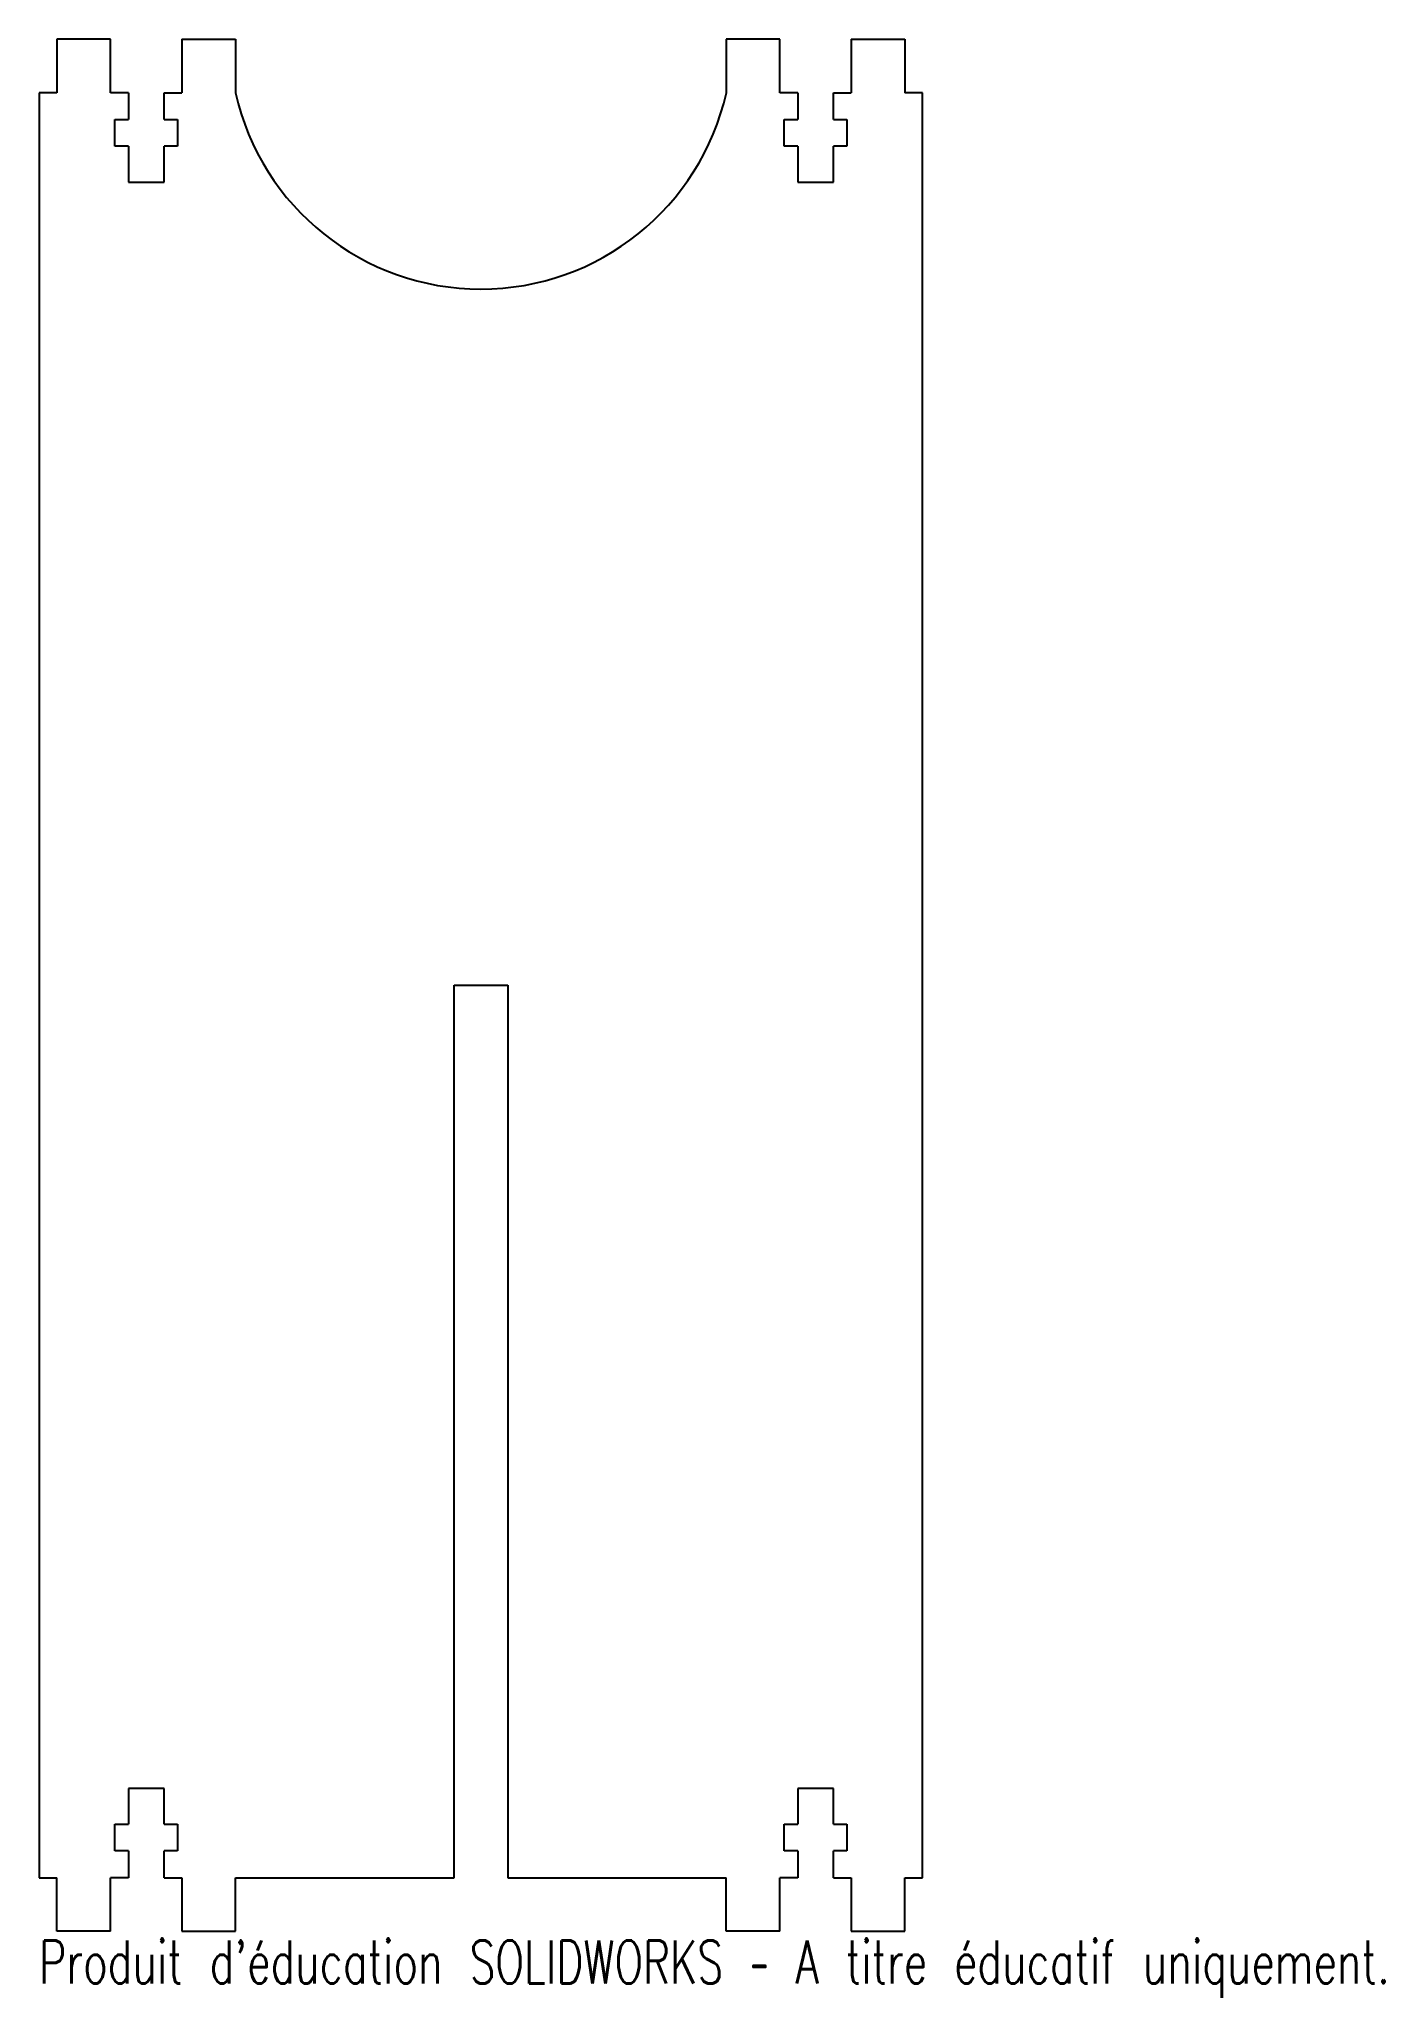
# Model space of a CAD drawing. Header units: millimetres. Extents: x -43 to 108, y -174 to 45.
import ezdxf

# ---------------------------------------------------------------- set-up
doc = ezdxf.new("R2010")
doc.units = ezdxf.units.MM
doc.styles.add('SLDTEXTSTYLE0', font='TXT', dxfattribs={"width": 0.7, "bigfont": 'bigfont'})

msp = doc.modelspace()

# ---------------------------------------------------------------- linework, layer by layer
at = {"color": 7, "linetype": 'Continuous', "lineweight": 25}
for p, q in [((-34.64, 45.05), (-40.64, 45.05)), ((-40.64, 45.05), (-40.64, 39.05)), ((-34.64, 39.05), (-34.64, 45.05)), ((-26.64, 45.05), (-20.64, 45.05)), ((-26.64, 45.05), (-26.64, 39.05)), ((-20.64, 45.05), (-20.64, 39.05)), ((40.36, 45.05), (34.36, 45.05)), ((34.36, 45.05), (34.36, 39.05)), ((40.36, 39.05), (40.36, 45.05)), ((48.36, 45.05), (54.36, 45.05)), ((48.36, 45.05), (48.36, 39.05)), ((54.36, 45.05), (54.36, 39.05)), ((-40.64, 39.05), (-42.64, 39.05)), ((-42.64, 39.05), (-42.64, -160.95)), ((-32.64, 39.05), (-34.64, 39.05)), ((-32.64, 39.05), (-32.64, 36.05)), ((-28.64, 39.05), (-26.64, 39.05)), ((-28.64, 36.05), (-28.64, 39.05)), ((42.36, 39.05), (40.36, 39.05)), ((42.36, 39.05), (42.36, 36.05)), ((46.36, 39.05), (48.36, 39.05)), ((46.36, 36.05), (46.36, 39.05)), ((56.36, 39.05), (54.36, 39.05)), ((56.36, -160.95), (56.36, 39.05)), ((-34.14, 33.05), (-34.14, 36.05)), ((-34.14, 36.05), (-32.64, 36.05)), ((-28.64, 36.05), (-27.14, 36.05)), ((-27.14, 36.05), (-27.14, 33.05)), ((40.86, 33.05), (40.86, 36.05)), ((40.86, 36.05), (42.36, 36.05)), ((46.36, 36.05), (47.86, 36.05)), ((47.86, 36.05), (47.86, 33.05)), ((-32.64, 33.05), (-34.14, 33.05)), ((-32.64, 33.05), (-32.64, 29.05)), ((-27.14, 33.05), (-28.64, 33.05)), ((-28.64, 29.05), (-28.64, 33.05)), ((42.36, 33.05), (40.86, 33.05)), ((42.36, 33.05), (42.36, 29.05)), ((47.86, 33.05), (46.36, 33.05)), ((46.36, 29.05), (46.36, 33.05)), ((-32.64, 29.05), (-28.64, 29.05)), ((42.36, 29.05), (46.36, 29.05)), ((3.86, -160.95), (3.86, -60.95)), ((3.86, -60.95), (9.86, -60.95)), ((9.86, -60.95), (9.86, -160.95)), ((-32.64, -150.95), (-32.64, -154.95)), ((-28.64, -150.95), (-32.64, -150.95)), ((-28.64, -154.95), (-28.64, -150.95)), ((42.36, -150.95), (42.36, -154.95)), ((46.36, -150.95), (42.36, -150.95)), ((46.36, -154.95), (46.36, -150.95)), ((-34.14, -157.95), (-34.14, -154.95)), ((-34.14, -154.95), (-32.64, -154.95)), ((-28.64, -154.95), (-27.14, -154.95)), ((-27.14, -154.95), (-27.14, -157.95)), ((40.86, -157.95), (40.86, -154.95)), ((40.86, -154.95), (42.36, -154.95)), ((46.36, -154.95), (47.86, -154.95)), ((47.86, -154.95), (47.86, -157.95)), ((-32.64, -157.95), (-34.14, -157.95)), ((-32.64, -157.95), (-32.64, -160.95)), ((-27.14, -157.95), (-28.64, -157.95)), ((-28.64, -160.95), (-28.64, -157.95)), ((42.36, -157.95), (40.86, -157.95)), ((42.36, -157.95), (42.36, -160.95)), ((47.86, -157.95), (46.36, -157.95)), ((46.36, -160.95), (46.36, -157.95)), ((-42.64, -160.95), (-40.64, -160.95)), ((-40.64, -166.95), (-40.64, -160.95)), ((-34.64, -166.95), (-34.64, -160.95)), ((-32.64, -160.95), (-34.64, -160.95)), ((-28.64, -160.95), (-26.64, -160.95)), ((-26.64, -160.95), (-26.64, -166.95)), ((-20.64, -166.95), (-20.64, -160.95)), ((-20.64, -160.95), (3.86, -160.95)), ((9.86, -160.95), (34.36, -160.95)), ((34.36, -166.95), (34.36, -160.95)), ((40.36, -166.95), (40.36, -160.95)), ((42.36, -160.95), (40.36, -160.95)), ((46.36, -160.95), (48.36, -160.95)), ((48.36, -160.95), (48.36, -166.95)), ((54.36, -166.95), (54.36, -160.95)), ((54.36, -160.95), (56.36, -160.95)), ((-34.64, -166.95), (-40.64, -166.95)), ((-26.64, -166.95), (-20.64, -166.95)), ((40.36, -166.95), (34.36, -166.95)), ((48.36, -166.95), (54.36, -166.95))]:
    msp.add_line(p, q, dxfattribs=at)
msp.add_arc((6.86, 45.24), 28.19, 192.6804, 347.3196, dxfattribs=at)

# ---------------------------------------------------------------- texts
at = {"color": 7, "linetype": 'Continuous', "insert": (-42.64, -167.97), "char_height": 4.8336, "attachment_point": 1, "style": 'SLDTEXTSTYLE0'}
msp.add_mtext("Produit d'éducation SOLIDWORKS – A titre éducatif uniquement.", dxfattribs=at)

doc.saveas('drawing.dxf')
